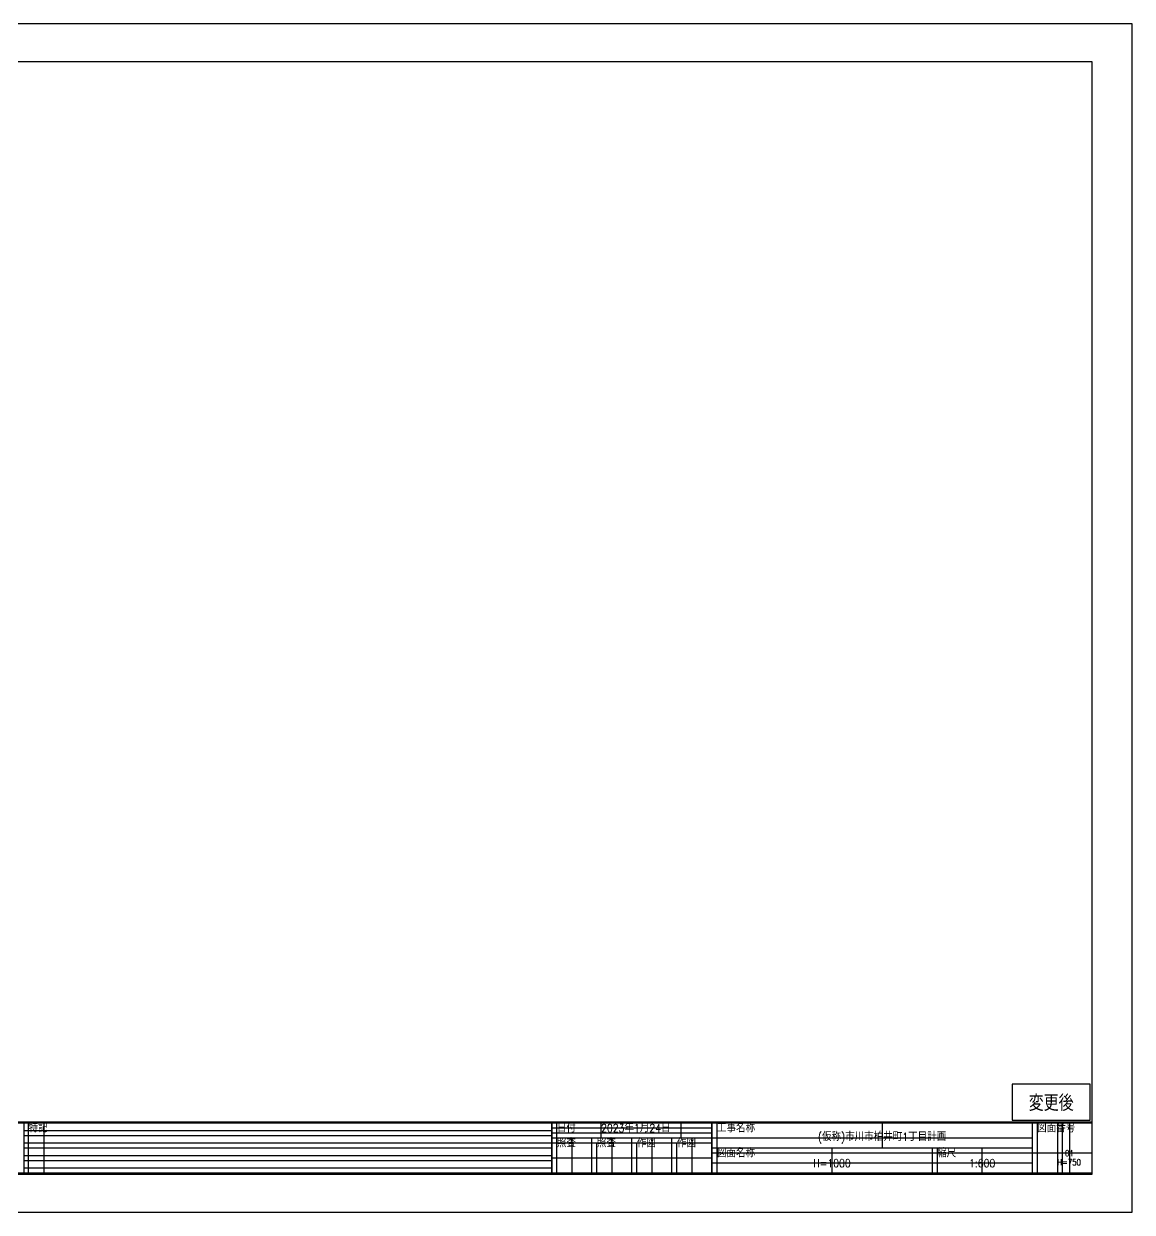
# Model space of a CAD drawing. Extents: x 0 to 210000, y 0 to 148500.
# Drawn here: x 71531 to 210000, y 0 to 148500 of the extents above; entities that cross this region are included whole.
import ezdxf
from ezdxf.enums import TextEntityAlignment as Align

# ---------------------------------------------------------------- set-up
doc = ezdxf.new("R2010")
doc.units = 0
doc.header["$LTSCALE"] = 200
doc.header["$MEASUREMENT"] = 0
doc.layers.get('0').update_dxf_attribs({"linetype": 'CONTINUOUS'})
doc.layers.get('Defpoints').update_dxf_attribs({"color": 252, "linetype": 'CONTINUOUS'})
doc.layers.add('001', color=7, linetype='CONTINUOUS')
doc.styles.add('DRACAD', font='txt', dxfattribs={"width": 0.85, "bigfont": 'extfont2'})

msp = doc.modelspace()

# ---------------------------------------------------------------- linework, layer by layer
at = {"layer": '001'}
for p, q in [((205000, 11250), (5000, 11250)), ((205000, 11219), (5000, 11219)), ((205000, 11187), (5000, 11187)), ((205000, 11156), (5000, 11156)), ((205000, 11125), (5000, 11125)), ((71562, 4875), (71562, 11125)), ((137437, 11125), (137437, 4875)), ((137500, 11125), (137500, 4875)), ((157437, 11125), (157437, 4875)), ((157500, 11125), (157500, 4875)), ((197500, 11125), (197500, 4875)), ((137437, 9562), (71562, 9562)), ((157437, 9250), (137437, 9250)), ((142500, 4875), (142500, 9250)), ((147500, 4875), (147500, 9250)), ((152500, 4875), (152500, 9250)), ((137437, 8000), (71562, 8000)), ((197500, 8000), (157500, 8000)), ((185000, 8000), (185000, 4875)), ((137437, 6437), (71562, 6437)), ((205000, 4875), (5000, 4875)), ((205000, 4844), (5000, 4844)), ((205000, 4812), (5000, 4812)), ((205000, 4781), (5000, 4781)), ((205000, 4750), (5000, 4750))]:
    msp.add_line(p, q, dxfattribs=at)
msp.add_lwpolyline([(5000, 4750), (205000, 4750), (205000, 143750), (5000, 143750)], close=True, dxfattribs=at)
at = {"layer": '001', "linetype": 'Continuous'}
for p in [(71562, 9562), (71562, 8000), (71562, 6437)]:
    msp.add_point(p, dxfattribs=at)
at = {"layer": 'Defpoints'}
for p, q in [((72125, 4875), (72125, 11125)), ((74062, 4875), (74062, 11125)), ((157437, 10500), (137500, 10500)), ((138125, 4875), (138125, 11125)), ((143656, 9250), (143656, 11125)), ((153656, 9250), (153656, 11125)), ((158125, 11125), (158125, 4875)), ((178750, 11125), (178750, 8000)), ((198125, 11125), (198125, 4875)), ((200650, 11125), (200650, 4875)), ((201250, 11125), (201250, 4875)), ((202150, 11125), (202150, 4875)), ((137437, 10187), (71562, 10187)), ((157500, 9875), (137500, 9875)), ((140000, 9250), (140000, 4875)), ((145000, 9250), (145000, 4875)), ((150000, 9250), (150000, 4875)), ((155000, 9250), (155000, 4875)), ((197500, 9250), (157500, 9250)), ((137437, 8625), (71562, 8625)), ((157500, 8625), (137500, 8625)), ((143125, 4875), (143125, 8625)), ((148125, 4875), (148125, 8625)), ((153125, 4875), (153125, 8625)), ((172500, 4875), (172500, 8000)), ((185625, 8000), (185625, 4875)), ((191250, 4875), (191250, 8000)), ((137437, 7062), (71562, 7062)), ((157500, 6750), (137500, 6750)), ((205000, 7375), (157500, 7375)), ((197500, 6125), (157500, 6125)), ((137437, 5500), (71562, 5500))]:
    msp.add_line(p, q, dxfattribs=at)
for points in [[(0, 0), (210000, 0), (210000, 148500), (0, 148500)], [(195000, 11500), (204750, 11500), (204750, 16000), (195000, 16000)]]:
    msp.add_lwpolyline(points, close=True, dxfattribs=at)

# ---------------------------------------------------------------- texts
at = {"insert": (178750, 9250), "char_height": 1000, "attachment_point": 5, "style": 'DRACAD'}
msp.add_mtext('{(仮称)市川市柏井町1丁目計画}', dxfattribs=at)
at = {"layer": '001', "style": 'DRACAD', "width": 0.85}
for s, p in [('特記', (72125, 10500)), ('日付', (138125, 10500)), ('工事名称', (158125, 10500)), ('図面番号', (198125, 10500)), ('照査', (138125, 8625)), ('照査', (143125, 8625)), ('作図', (148125, 8625)), ('作図', (153125, 8625)), ('図面名称', (158125, 7375)), ('縮尺', (185625, 7375))]:
    msp.add_text(s, height=1000, dxfattribs=at).set_placement(p, align=Align.MIDDLE_LEFT)
at = {"layer": '001', "insert": (143656, 10500), "char_height": 1000, "attachment_point": 4, "style": 'DRACAD'}
msp.add_mtext('{2023年1月24日}', dxfattribs=at)
at = {"layer": 'Defpoints', "style": 'DRACAD', "width": 0.85}
msp.add_text('変更後', height=2000, dxfattribs=at).set_placement((199875, 13750), align=Align.MIDDLE)
for s, height, p in [('01', 750, (202150, 7375)), ('H=1000', 1000, (172500, 6125)), ('1:600', 1000, (191250, 6125)), ('H=750', 750, (202120, 6235))]:
    msp.add_text(s, height=height, dxfattribs=at).set_placement(p, align=Align.MIDDLE_CENTER)

doc.saveas('drawing.dxf')
